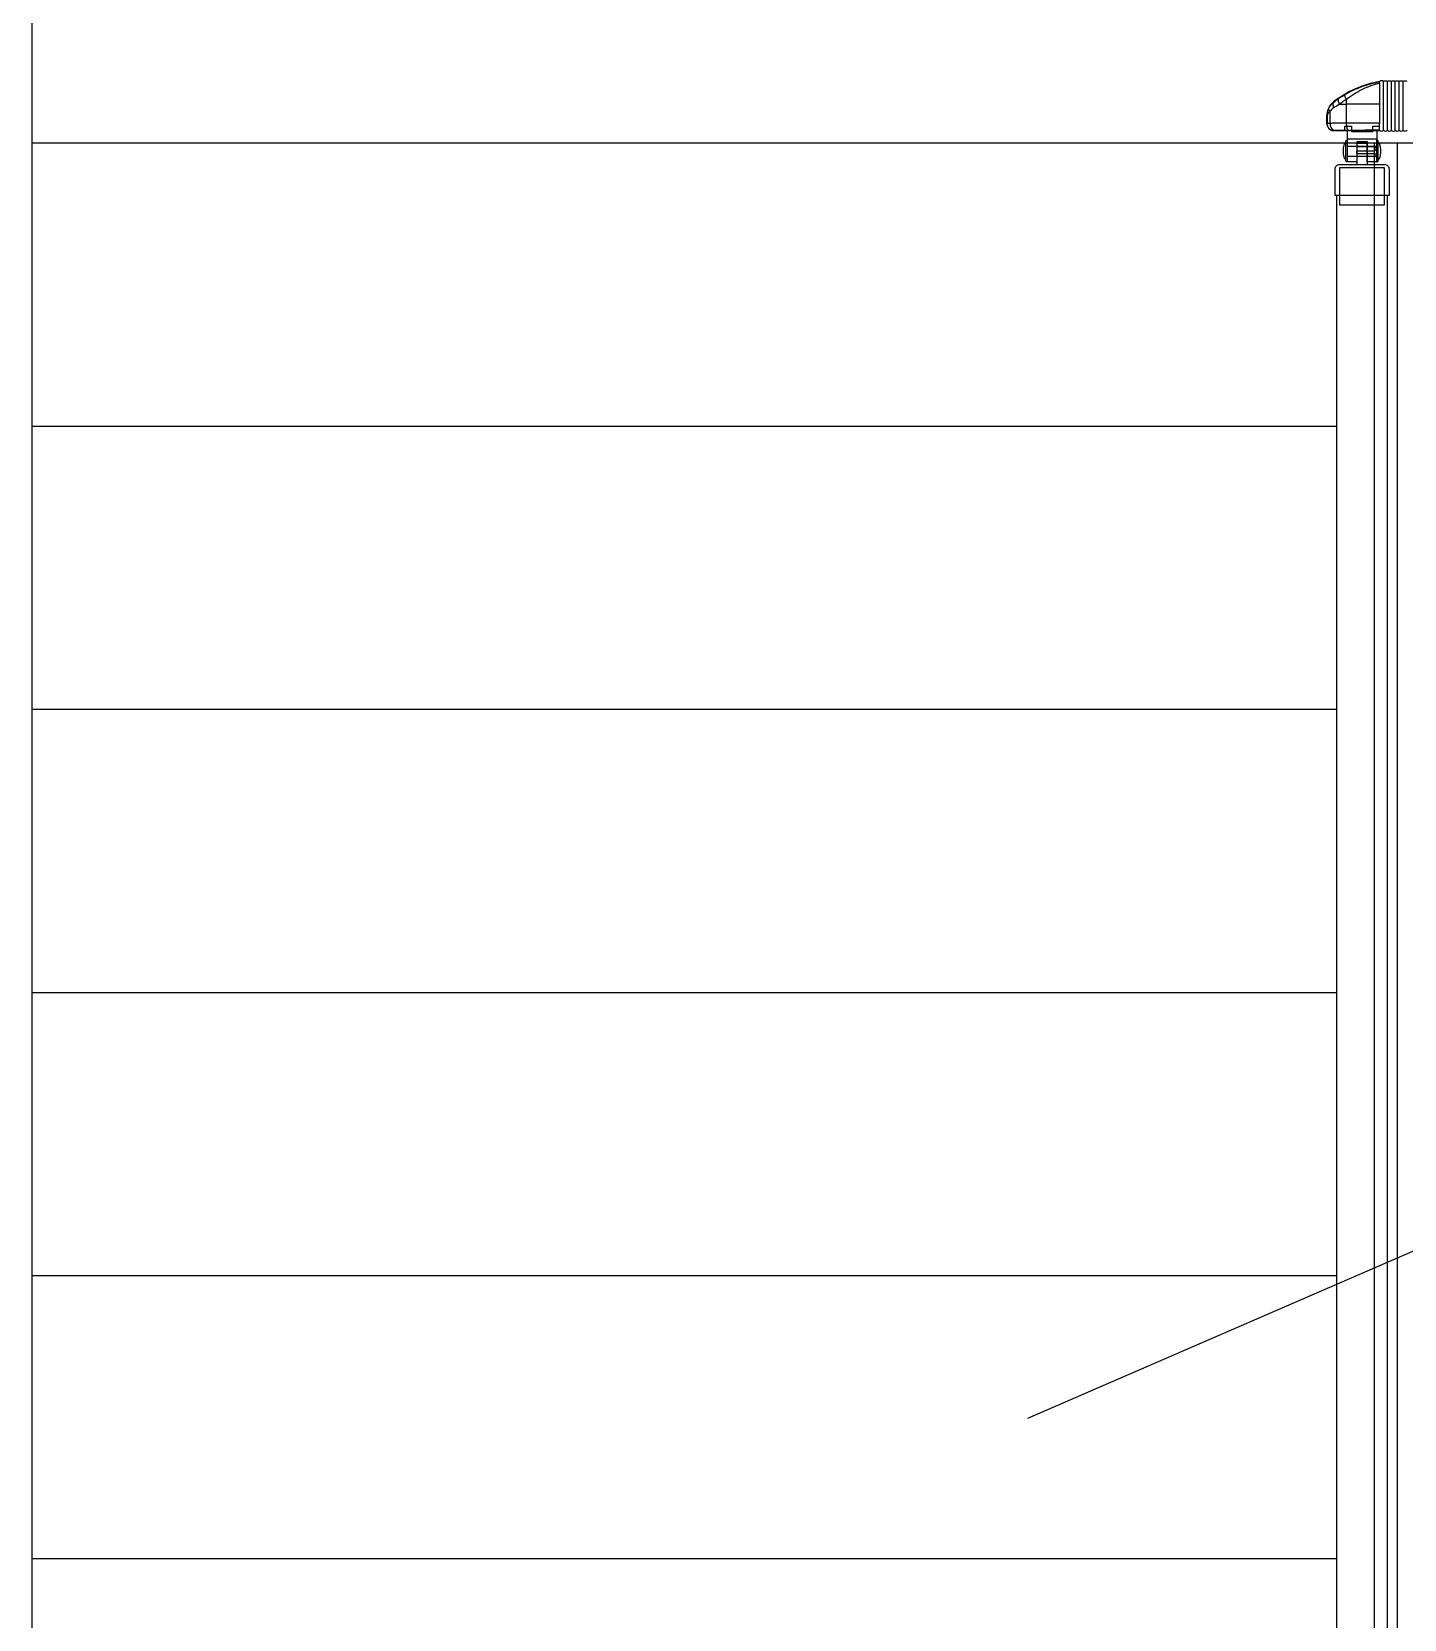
# Model space of a CAD drawing. Header units: millimetres. Extents: x -38475 to 94728, y -31127 to 90245.
# Drawn here: x -725 to 632, y -4645 to -3075 of the extents above; entities that cross this region are included whole.
import ezdxf

# ---------------------------------------------------------------- set-up
doc = ezdxf.new("R2010")
doc.units = ezdxf.units.MM
doc.layers.add('e-plan', color=9, linetype='Continuous')

# ---------------------------------------------------------------- blocks, each defined once
blk = doc.blocks.new('Xref-지하2층')
at = {"layer": 'e-plan'}
blk.add_line((2800, 10400), (2800, 4200), dxfattribs=at)
at = {"layer": 'e-plan', "linetype": 'Continuous'}
for p, q in [((4080.4, 8739.2), (4080.4, 8747.2)), ((4080.6, 8747.2), (4080.6, 8739.4)), ((4083.4, 8751), (4083.4, 8739.4)), ((4099.5, 8758.3), (4099.5, 8739.5)), ((4080.4, 8739.2), (4080.6, 8739.4)), ((4087.6, 8732.4), (4087.4, 8732.2)), ((4087.4, 8732.2), (4132.5, 8732.2)), ((2800, 8720), (5500, 8720)), ((4098.8, 8720), (4127.5, 8720)), ((4127.5, 5920), (4127.5, 8720)), ((4127.5, 5920), (4127.5, 8720)), ((4150, 5920), (4150, 8720)), ((4150, 5920), (4150, 8720)), ((2800, 8440), (4090.1, 8440)), ((2800, 8160), (4090.1, 8160)), ((2800, 7880), (4090.1, 7880)), ((2800, 7600), (4090.1, 7600)), ((2800, 7320), (4090.1, 7320))]:
    blk.add_line(p, q, dxfattribs=at)
for points in [[(4129.6, 8732.5), (4129.6, 8701.5), (4120.3, 8701.5), (4120.3, 8719.5), (4109.8, 8719.5), (4109.8, 8701.5), (4100.6, 8701.5), (4100.6, 8732.5), (4098.1, 8732.5), (4098.1, 8736.5), (4104.6, 8736.5), (4104.6, 8731.5), (4115.1, 8731.5), (4125.6, 8731.5), (4125.6, 8736.5), (4132.1, 8736.5), (4132.1, 8732.5), (4129.6, 8732.5), (4132.1, 8732.5)], [(4100.6, 8724), (4129.6, 8724)], [(4100.6, 8701.2), (4100.6, 8722.8)], [(4100.6, 8717), (4109.8, 8717)], [(4110.1, 8719.5), (4110.1, 8721.3), (4120.1, 8721.3), (4120.1, 8719.5)], [(4110.1, 8698.5), (4110.1, 8719.5)], [(4110.1, 8717), (4120.1, 8717)], [(4120.1, 8719.5), (4120.1, 8698.5)], [(4120.3, 8717), (4129.6, 8717)], [(4129.6, 8701.2), (4129.6, 8722.8)], [(4100.6, 8707), (4109.8, 8707)], [(4110.1, 8707), (4120.1, 8707)], [(4120.3, 8707), (4129.6, 8707)], [(4093.1, 8668.5), (4093.1, 8695.9), (4137.1, 8695.9), (4137.1, 8668.5)], [(4088.1, 8668.5), (4142.1, 8668.5)], [(4090.1, 7548), (4090.1, 8668.5)], [(4137.1, 8668.5), (4137.1, 8658.4), (4093.1, 8658.4), (4093.1, 8668.5)], [(4140.1, 7569.7), (4140.1, 8668.5)]]:
    blk.add_lwpolyline(points, dxfattribs=at)
for points in [[(4099.1, 8703.8, -0.306902), (4097.9, 8704.6, -0.108318), (4096.6, 8712, -0.10812), (4097.9, 8719.4, -0.306686), (4099.1, 8720.2)], [(4100.6, 8701.2), (4100.4, 8701.2, -0.414214), (4099.1, 8702.5), (4099.1, 8721.5, -0.414214), (4100.4, 8722.8), (4100.6, 8722.8)], [(4109.6, 8717), (4109.6, 8716.4), (4127.3, 8716.4, -0.414214), (4128.6, 8715.1), (4128.6, 8713.3, -0.414214), (4127.3, 8712), (4109.6, 8712), (4109.6, 8709.7), (4127.3, 8709.7, -0.414214), (4128.6, 8708.4), (4128.6, 8707)], [(4129.6, 8701.2), (4129.8, 8701.2, 0.414214), (4131.1, 8702.5), (4131.1, 8721.5, 0.414214), (4129.8, 8722.8), (4129.6, 8722.8)], [(4131.1, 8703.8, 0.306902), (4132.3, 8704.6, 0.108318), (4133.6, 8712, 0.10812), (4132.3, 8719.4, 0.306686), (4131.1, 8720.2)], [(4142.1, 8668.5), (4142.1, 8694, 0.414214), (4137.6, 8698.5), (4092.6, 8698.5, 0.414214), (4088.1, 8694), (4088.1, 8668.5)]]:
    blk.add_lwpolyline(points, format="xyb", dxfattribs=at)
at = {"layer": 'e-plan'}
for points in [[(3784.6, 7458.8), (4694.8, 7853.9), (4642.5, 7974.3), (4867.4, 7785.7), (4815.1, 7906.1), (5700, 8290.2)], [(4140.1, 5971.5), (4140.1, 7569.7)], [(4090.1, 5971.5), (4090.1, 7548)]]:
    blk.add_lwpolyline(points, dxfattribs=at)
at = {"layer": 'e-plan', "linetype": 'Continuous'}
for points in [[(4082, 8753.8, 0), (4082, 8753.8, 0), (4081.9, 8753.8, 0), (4081.9, 8753.7, 0), (4081.9, 8753.7, 0), (4081.9, 8753.6, 0), (4081.9, 8753.6, 0), (4081.9, 8753.5, 0), (4081.9, 8753.5, 0), (4081.9, 8753.4, 0), (4081.9, 8753.4, 0), (4081.9, 8753.3, 0), (4081.9, 8753.3, 0), (4081.9, 8753.2, 0), (4081.9, 8753.2, 0), (4081.9, 8753.1, 0), (4081.9, 8753.1, 0), (4081.9, 8753, 0), (4082, 8753, 0), (4082, 8752.9, 0), (4082, 8752.8, 0), (4082, 8752.8, 0), (4082, 8752.7, 0), (4082.1, 8752.7, 0), (4082.1, 8752.6, 0), (4082.1, 8752.6, 0), (4082.2, 8752.5, 0), (4082.2, 8752.4, 0), (4082.2, 8752.4, 0), (4082.3, 8752.3, 0), (4082.3, 8752.3, 0), (4082.3, 8752.2, 0), (4082.4, 8752.1, 0), (4082.4, 8752.1, 0), (4082.5, 8752, 0), (4082.5, 8751.9, 0), (4082.6, 8751.9, 0), (4082.6, 8751.8, 0), (4082.7, 8751.8, 0), (4082.7, 8751.7, 0), (4082.8, 8751.6, 0), (4082.8, 8751.6, 0), (4082.9, 8751.5, 0), (4083, 8751.4, 0), (4083, 8751.4, 0), (4083.1, 8751.3, 0), (4083.1, 8751.3, 0), (4083.2, 8751.2, 0), (4083.3, 8751.1, 0), (4083.4, 8751.1, 0)], [(4087.1, 8760.4, 0), (4087, 8760.4, 0), (4087, 8760.3, 0), (4086.9, 8760.3, 0), (4086.8, 8760.2, 0), (4086.8, 8760.1, 0), (4086.7, 8760.1, 0), (4086.7, 8760, 0), (4086.6, 8759.9, 0), (4086.6, 8759.8, 0), (4086.5, 8759.7, 0), (4086.5, 8759.6, 0), (4086.4, 8759.6, 0), (4086.4, 8759.5, 0), (4086.4, 8759.4, 0), (4086.3, 8759.3, 0), (4086.3, 8759.2, 0), (4086.3, 8759.1, 0), (4086.3, 8759, 0), (4086.2, 8758.9, 0), (4086.2, 8758.7, 0), (4086.2, 8758.6, 0), (4086.2, 8758.5, 0), (4086.2, 8758.4, 0), (4086.2, 8758.3, 0), (4086.2, 8758.2, 0), (4086.2, 8758, 0), (4086.2, 8757.9, 0), (4086.2, 8757.8, 0), (4086.2, 8757.7, 0), (4086.2, 8757.5, 0), (4086.2, 8757.4, 0), (4086.2, 8757.3, 0), (4086.2, 8757.1, 0), (4086.3, 8757, 0), (4086.3, 8756.9, 0), (4086.3, 8756.7, 0), (4086.4, 8756.6, 0), (4086.4, 8756.5, 0), (4086.4, 8756.3, 0), (4086.5, 8756.2, 0), (4086.5, 8756, 0), (4086.5, 8755.9, 0), (4086.6, 8755.8, 0), (4086.6, 8755.6, 0), (4086.7, 8755.5, 0), (4086.8, 8755.3, 0), (4086.8, 8755.2, 0), (4086.9, 8755, 0), (4086.9, 8754.9, 0)], [(4080.4, 8739.2, 0), (4080.4, 8739, 0), (4080.4, 8738.8, 0), (4080.4, 8738.5, 0), (4080.4, 8738.3, 0), (4080.5, 8738.1, 0), (4080.5, 8737.9, 0), (4080.5, 8737.7, 0), (4080.6, 8737.5, 0), (4080.6, 8737.3, 0), (4080.7, 8737, 0), (4080.8, 8736.8, 0), (4080.9, 8736.6, 0), (4080.9, 8736.4, 0), (4081, 8736.2, 0), (4081.1, 8736, 0), (4081.2, 8735.8, 0), (4081.3, 8735.6, 0), (4081.5, 8735.5, 0), (4081.6, 8735.3, 0), (4081.7, 8735.1, 0), (4081.8, 8734.9, 0), (4082, 8734.7, 0), (4082.1, 8734.6, 0), (4082.3, 8734.4, 0), (4082.4, 8734.3, 0), (4082.6, 8734.1, 0), (4082.7, 8734, 0), (4082.9, 8733.8, 0), (4083.1, 8733.7, 0), (4083.3, 8733.5, 0), (4083.4, 8733.4, 0), (4083.6, 8733.3, 0), (4083.8, 8733.2, 0), (4084, 8733.1, 0), (4084.2, 8733, 0), (4084.4, 8732.9, 0), (4084.6, 8732.8, 0), (4084.8, 8732.7, 0), (4085, 8732.6, 0), (4085.2, 8732.5, 0), (4085.4, 8732.5, 0), (4085.6, 8732.4, 0), (4085.8, 8732.4, 0), (4086.1, 8732.3, 0), (4086.3, 8732.3, 0), (4086.5, 8732.3, 0), (4086.7, 8732.2, 0), (4086.9, 8732.2, 0), (4087.2, 8732.2, 0)], [(4083.4, 8739.4, 0), (4083.3, 8739.4, 0), (4083.2, 8739.4, 0), (4083.1, 8739.4, 0), (4083, 8739.4, 0), (4082.9, 8739.4, 0), (4082.8, 8739.4, 0), (4082.7, 8739.4, 0), (4082.6, 8739.4, 0), (4082.5, 8739.4, 0), (4082.4, 8739.4, 0), (4082.4, 8739.4, 0), (4082.3, 8739.4, 0), (4082.2, 8739.4, 0), (4082.1, 8739.4, 0), (4082, 8739.4, 0), (4081.9, 8739.4, 0), (4081.9, 8739.4, 0), (4081.8, 8739.4, 0), (4081.7, 8739.4, 0), (4081.7, 8739.4, 0), (4081.6, 8739.4, 0), (4081.5, 8739.4, 0), (4081.5, 8739.4, 0), (4081.4, 8739.4, 0), (4081.3, 8739.4, 0), (4081.3, 8739.4, 0), (4081.2, 8739.4, 0), (4081.2, 8739.4, 0), (4081.1, 8739.4, 0), (4081.1, 8739.4, 0), (4081, 8739.4, 0), (4081, 8739.4, 0), (4080.9, 8739.4, 0), (4080.9, 8739.4, 0), (4080.9, 8739.4, 0), (4080.8, 8739.4, 0), (4080.8, 8739.4, 0), (4080.8, 8739.4, 0), (4080.7, 8739.4, 0), (4080.7, 8739.4, 0), (4080.7, 8739.4, 0), (4080.7, 8739.4, 0), (4080.7, 8739.4, 0), (4080.6, 8739.4, 0), (4080.6, 8739.4, 0), (4080.6, 8739.4, 0), (4080.6, 8739.4, 0), (4080.6, 8739.4, 0), (4080.6, 8739.4, 0)], [(4083.4, 8739.4, 0), (4083.4, 8739.2, 0), (4083.4, 8739, 0), (4083.4, 8738.8, 0), (4083.5, 8738.6, 0), (4083.5, 8738.3, 0), (4083.5, 8738.1, 0), (4083.5, 8737.9, 0), (4083.6, 8737.7, 0), (4083.6, 8737.5, 0), (4083.7, 8737.3, 0), (4083.7, 8737.1, 0), (4083.8, 8736.9, 0), (4083.8, 8736.7, 0), (4083.9, 8736.5, 0), (4084, 8736.3, 0), (4084.1, 8736.1, 0), (4084.1, 8735.9, 0), (4084.2, 8735.7, 0), (4084.3, 8735.5, 0), (4084.4, 8735.3, 0), (4084.5, 8735.2, 0), (4084.6, 8735, 0), (4084.7, 8734.8, 0), (4084.8, 8734.7, 0), (4084.9, 8734.5, 0), (4085, 8734.4, 0), (4085.1, 8734.2, 0), (4085.3, 8734.1, 0), (4085.4, 8733.9, 0), (4085.5, 8733.8, 0), (4085.6, 8733.7, 0), (4085.8, 8733.5, 0), (4085.9, 8733.4, 0), (4086, 8733.3, 0), (4086.2, 8733.2, 0), (4086.3, 8733.1, 0), (4086.5, 8733, 0), (4086.6, 8732.9, 0), (4086.7, 8732.9, 0), (4086.9, 8732.8, 0), (4087, 8732.7, 0), (4087.2, 8732.7, 0), (4087.3, 8732.6, 0), (4087.5, 8732.6, 0), (4087.7, 8732.5, 0), (4087.8, 8732.5, 0), (4088, 8732.5, 0), (4088.1, 8732.5, 0), (4088.3, 8732.4, 0)], [(4099.5, 8739.5, 0), (4099.1, 8739.5, 0), (4098.8, 8739.5, 0), (4098.4, 8739.5, 0), (4098, 8739.5, 0), (4097.7, 8739.5, 0), (4097.3, 8739.5, 0), (4097, 8739.5, 0), (4096.6, 8739.5, 0), (4096.3, 8739.5, 0), (4095.9, 8739.5, 0), (4095.6, 8739.5, 0), (4095.2, 8739.5, 0), (4094.9, 8739.5, 0), (4094.5, 8739.5, 0), (4094.2, 8739.5, 0), (4093.8, 8739.5, 0), (4093.5, 8739.5, 0), (4093.2, 8739.5, 0), (4092.8, 8739.5, 0), (4092.5, 8739.5, 0), (4092.2, 8739.5, 0), (4091.8, 8739.5, 0), (4091.5, 8739.5, 0), (4091.2, 8739.5, 0), (4090.8, 8739.5, 0), (4090.5, 8739.5, 0), (4090.2, 8739.5, 0), (4089.9, 8739.5, 0), (4089.6, 8739.5, 0), (4089.3, 8739.5, 0), (4088.9, 8739.5, 0), (4088.6, 8739.5, 0), (4088.3, 8739.5, 0), (4088, 8739.5, 0), (4087.7, 8739.5, 0), (4087.4, 8739.5, 0), (4087.1, 8739.5, 0), (4086.8, 8739.5, 0), (4086.5, 8739.5, 0), (4086.2, 8739.5, 0), (4085.9, 8739.5, 0), (4085.6, 8739.5, 0), (4085.4, 8739.5, 0), (4085.1, 8739.5, 0), (4084.8, 8739.4, 0), (4084.5, 8739.4, 0), (4084.2, 8739.4, 0), (4084, 8739.4, 0), (4083.7, 8739.4, 0)], [(4088.4, 8732.4, 0), (4088.4, 8732.4, 0), (4088.4, 8732.4, 0), (4088.3, 8732.4, 0), (4088.3, 8732.4, 0), (4088.3, 8732.4, 0), (4088.3, 8732.4, 0), (4088.2, 8732.4, 0), (4088.2, 8732.4, 0), (4088.2, 8732.4, 0), (4088.1, 8732.4, 0), (4088.1, 8732.4, 0), (4088.1, 8732.4, 0), (4088.1, 8732.4, 0), (4088, 8732.4, 0), (4088, 8732.4, 0), (4088, 8732.4, 0), (4088, 8732.4, 0), (4088, 8732.4, 0), (4087.9, 8732.4, 0), (4087.9, 8732.4, 0), (4087.9, 8732.4, 0), (4087.9, 8732.4, 0), (4087.8, 8732.4, 0), (4087.8, 8732.4, 0), (4087.8, 8732.4, 0), (4087.8, 8732.4, 0), (4087.8, 8732.4, 0), (4087.8, 8732.4, 0), (4087.7, 8732.4, 0), (4087.7, 8732.4, 0), (4087.7, 8732.4, 0), (4087.7, 8732.4, 0), (4087.7, 8732.4, 0), (4087.7, 8732.4, 0), (4087.7, 8732.4, 0), (4087.7, 8732.4, 0), (4087.7, 8732.4, 0), (4087.6, 8732.4, 0), (4087.6, 8732.4, 0), (4087.6, 8732.4, 0), (4087.6, 8732.4, 0), (4087.6, 8732.4, 0), (4087.6, 8732.4, 0), (4087.6, 8732.4, 0), (4087.6, 8732.4, 0), (4087.6, 8732.4, 0), (4087.6, 8732.4, 0), (4087.6, 8732.4, 0), (4087.6, 8732.4, 0)], [(4101.7, 8732.5, 0), (4101.4, 8732.5, 0), (4101.1, 8732.5, 0), (4100.8, 8732.5, 0), (4100.5, 8732.5, 0), (4100.2, 8732.5, 0), (4099.9, 8732.5, 0), (4099.6, 8732.5, 0), (4099.3, 8732.5, 0), (4099, 8732.5, 0), (4098.7, 8732.5, 0), (4098.5, 8732.5, 0), (4098.2, 8732.5, 0), (4097.9, 8732.5, 0), (4097.6, 8732.5, 0), (4097.3, 8732.5, 0), (4097, 8732.5, 0), (4096.8, 8732.5, 0), (4096.5, 8732.5, 0), (4096.2, 8732.5, 0), (4095.9, 8732.5, 0), (4095.6, 8732.5, 0), (4095.4, 8732.5, 0), (4095.1, 8732.5, 0), (4094.8, 8732.5, 0), (4094.6, 8732.5, 0), (4094.3, 8732.5, 0), (4094, 8732.5, 0), (4093.8, 8732.5, 0), (4093.5, 8732.5, 0), (4093.2, 8732.5, 0), (4093, 8732.5, 0), (4092.7, 8732.5, 0), (4092.5, 8732.5, 0), (4092.2, 8732.5, 0), (4092, 8732.5, 0), (4091.7, 8732.5, 0), (4091.5, 8732.5, 0), (4091.2, 8732.5, 0), (4091, 8732.5, 0), (4090.7, 8732.5, 0), (4090.5, 8732.5, 0), (4090.3, 8732.5, 0), (4090, 8732.5, 0), (4089.8, 8732.5, 0), (4089.6, 8732.4, 0), (4089.3, 8732.4, 0), (4089.1, 8732.4, 0), (4088.9, 8732.4, 0), (4088.7, 8732.4, 0)], [(4099.5, 8739.5, 0), (4099.5, 8739.3, 0), (4099.5, 8739.1, 0), (4099.5, 8738.9, 0), (4099.5, 8738.6, 0), (4099.5, 8738.4, 0), (4099.5, 8738.2, 0), (4099.5, 8738, 0), (4099.6, 8737.8, 0), (4099.6, 8737.6, 0), (4099.6, 8737.4, 0), (4099.6, 8737.2, 0), (4099.6, 8736.9, 0), (4099.7, 8736.7, 0), (4099.7, 8736.5, 0), (4099.7, 8736.3, 0), (4099.8, 8736.2, 0), (4099.8, 8736, 0), (4099.8, 8735.8, 0), (4099.9, 8735.6, 0), (4099.9, 8735.4, 0), (4100, 8735.2, 0), (4100, 8735.1, 0), (4100, 8734.9, 0), (4100.1, 8734.7, 0), (4100.1, 8734.6, 0), (4100.2, 8734.4, 0), (4100.2, 8734.3, 0), (4100.3, 8734.1, 0), (4100.3, 8734, 0), (4100.4, 8733.9, 0), (4100.5, 8733.7, 0), (4100.5, 8733.6, 0), (4100.6, 8733.5, 0), (4100.6, 8733.4, 0), (4100.7, 8733.3, 0), (4100.8, 8733.2, 0), (4100.8, 8733.1, 0), (4100.9, 8733, 0), (4100.9, 8732.9, 0), (4101, 8732.9, 0), (4101.1, 8732.8, 0), (4101.1, 8732.7, 0), (4101.2, 8732.7, 0), (4101.3, 8732.6, 0), (4101.3, 8732.6, 0), (4101.4, 8732.6, 0), (4101.5, 8732.5, 0), (4101.6, 8732.5, 0), (4101.6, 8732.5, 0)], [(4132.3, 8739.6, 0), (4131.6, 8739.6, 0), (4130.9, 8739.6, 0), (4130.2, 8739.6, 0), (4129.6, 8739.6, 0), (4128.9, 8739.6, 0), (4128.2, 8739.6, 0), (4127.6, 8739.6, 0), (4126.9, 8739.6, 0), (4126.3, 8739.6, 0), (4125.6, 8739.6, 0), (4124.9, 8739.6, 0), (4124.3, 8739.6, 0), (4123.6, 8739.6, 0), (4122.9, 8739.6, 0), (4122.3, 8739.6, 0), (4121.6, 8739.6, 0), (4121, 8739.6, 0), (4120.3, 8739.6, 0), (4119.6, 8739.6, 0), (4119, 8739.6, 0), (4118.3, 8739.6, 0), (4117.7, 8739.6, 0), (4117, 8739.6, 0), (4116.3, 8739.6, 0), (4115.7, 8739.5, 0), (4115, 8739.5, 0), (4114.4, 8739.5, 0), (4113.7, 8739.5, 0), (4113.1, 8739.5, 0), (4112.4, 8739.5, 0), (4111.8, 8739.5, 0), (4111.1, 8739.5, 0), (4110.4, 8739.5, 0), (4109.8, 8739.5, 0), (4109.1, 8739.5, 0), (4108.5, 8739.5, 0), (4107.8, 8739.5, 0), (4107.2, 8739.5, 0), (4106.6, 8739.5, 0), (4105.9, 8739.5, 0), (4105.3, 8739.5, 0), (4104.6, 8739.5, 0), (4104, 8739.5, 0), (4103.3, 8739.5, 0), (4102.7, 8739.5, 0), (4102, 8739.5, 0), (4101.4, 8739.5, 0), (4100.8, 8739.5, 0), (4100.1, 8739.5, 0)], [(4132.4, 8732.6, 0), (4131.8, 8732.6, 0), (4131.2, 8732.6, 0), (4130.5, 8732.6, 0), (4129.9, 8732.6, 0), (4129.3, 8732.6, 0), (4128.7, 8732.6, 0), (4128, 8732.6, 0), (4127.4, 8732.6, 0), (4126.8, 8732.6, 0), (4126.2, 8732.6, 0), (4125.6, 8732.6, 0), (4124.9, 8732.6, 0), (4124.3, 8732.6, 0), (4123.7, 8732.6, 0), (4123.1, 8732.6, 0), (4122.4, 8732.6, 0), (4121.8, 8732.6, 0), (4121.2, 8732.6, 0), (4120.6, 8732.6, 0), (4120, 8732.6, 0), (4119.4, 8732.6, 0), (4118.7, 8732.6, 0), (4118.1, 8732.6, 0), (4117.5, 8732.5, 0), (4116.9, 8732.5, 0), (4116.3, 8732.5, 0), (4115.7, 8732.5, 0), (4115, 8732.5, 0), (4114.4, 8732.5, 0), (4113.8, 8732.5, 0), (4113.2, 8732.5, 0), (4112.6, 8732.5, 0), (4112, 8732.5, 0), (4111.4, 8732.5, 0), (4110.8, 8732.5, 0), (4110.1, 8732.5, 0), (4109.5, 8732.5, 0), (4108.9, 8732.5, 0), (4108.3, 8732.5, 0), (4107.7, 8732.5, 0), (4107.1, 8732.5, 0), (4106.5, 8732.5, 0), (4105.9, 8732.5, 0), (4105.3, 8732.5, 0), (4104.7, 8732.5, 0), (4104.1, 8732.5, 0), (4103.5, 8732.5, 0), (4102.9, 8732.5, 0), (4102.3, 8732.5, 0)]]:
    blk.add_polyline3d(points, dxfattribs=at)
for centre, radius, start, end in [((4149.9, 8679.6), 102.6, 99.7897, 127.8193), ((4097.4, 8747.2), 17, 127.8193, 180)]:
    blk.add_arc(centre, radius, start, end, dxfattribs=at)
at = {"layer": 'e-plan', "linetype": 'Continuous', "extrusion": (0.008726, 0.008726, 0.999924)}
blk.add_arc((4087.2, 8738.6, 112.6), 7, 180, 269.9956, dxfattribs=at)
at = {"layer": 'e-plan', "linetype": 'Continuous', "extrusion": (-1e-16, 2.22045e-32, -1)}
for centre in [(-4134.4, 8734.2), (-4138.3, 8734.2), (-4142.1, 8734.2), (-4146, 8734.2), (-4149.9, 8734.2), (-4153.7, 8734.2), (-4157.6, 8734.2)]:
    blk.add_arc(centre, 2.75, 225.2805, 314.7195, dxfattribs=at)
at = {"layer": 'e-plan', "linetype": 'Continuous'}
for points, knots in [([(4098.2, 8767.9), (4103.5, 8771), (4109, 8773.6), (4120.5, 8777.8), (4126.4, 8779.4), (4132.4, 8780.4)], [0, 0, 0, 0, 0.5, 0.5, 1, 1, 1, 1]), ([(4132.3, 8779.2), (4126.5, 8777.7), (4120.8, 8775.6), (4109.7, 8770.1), (4104.5, 8766.8), (4099.6, 8763.1)], [0, 0, 0, 0, 0.5, 0.5, 1, 1, 1, 1]), ([(4132.3, 8779.2), (4132.3, 8778.1), (4132.3, 8776.7), (4132.3, 8773.7), (4132.3, 8772), (4132.3, 8766.5), (4132.4, 8762.4), (4132.2, 8758.3)], [0, 0, 0, 0, 0.25, 0.25, 0.5, 0.5, 1, 1, 1, 1]), ([(4132.3, 8779.2), (4132.4, 8779.6), (4132.4, 8779.9), (4132.4, 8780.3), (4132.4, 8780.4), (4132.4, 8780.4)], [0, 0, 0, 0, 0.5, 0.5, 1, 1, 1, 1]), ([(4136.3, 8780.7), (4136.1, 8781), (4135.8, 8781.1), (4135.6, 8781.3), (4135.3, 8781.4), (4135, 8781.5), (4134.7, 8781.5), (4134.4, 8781.6), (4134.1, 8781.5), (4133.8, 8781.5), (4133.5, 8781.4), (4133.2, 8781.3), (4132.9, 8781.1), (4132.7, 8781), (4132.6, 8780.9), (4132.4, 8780.7)], [0, 0, 0, 0, 0.213706, 0.213706, 0.213706, 0.427411, 0.427411, 0.427411, 0.641117, 0.641117, 0.641117, 0.854822, 0.854822, 0.854822, 1, 1, 1, 1]), ([(4132.4, 8780.7), (4132.4, 8780.7), (4132.4, 8780.7), (4132.4, 8780.7), (4132.4, 8780.6), (4132.4, 8780.5), (4132.4, 8780.5), (4132.4, 8780.4), (4132.4, 8780.4), (4132.4, 8780.4), (4132.4, 8780.4), (4132.4, 8780.4), (4132.4, 8780.4)], [0, 0, 0, 0, 0.162261, 0.162261, 0.162261, 0.811304, 0.811304, 0.811304, 0.966807, 0.966807, 0.966807, 1, 1, 1, 1]), ([(4136.3, 8780.7), (4136.5, 8781), (4136.8, 8781.1), (4137.1, 8781.3), (4137.4, 8781.4), (4137.7, 8781.5), (4138, 8781.5), (4138.3, 8781.6), (4138.6, 8781.5), (4138.9, 8781.5), (4139.2, 8781.4), (4139.5, 8781.3), (4139.7, 8781.1), (4139.9, 8781), (4140.1, 8780.9), (4140.2, 8780.7)], [0, 0, 0, 0, 0.216293, 0.216293, 0.216293, 0.432586, 0.432586, 0.432586, 0.648879, 0.648879, 0.648879, 0.865171, 0.865171, 0.865171, 1, 1, 1, 1]), ([(4136.3, 8732.2), (4136.3, 8732.3), (4136.3, 8732.4), (4136.3, 8732.5), (4136.3, 8732.5), (4136.3, 8732.5), (4136.3, 8733.4), (4136.3, 8736.3), (4136.3, 8739), (4136.3, 8741.8), (4136.3, 8746.8), (4136.3, 8752.4), (4136.3, 8758), (4136.3, 8763.6), (4136.3, 8770.4), (4136.3, 8775.4), (4136.3, 8778.1), (4136.3, 8779.1), (4136.3, 8779.8), (4136.3, 8780.3), (4136.3, 8780.5), (4136.3, 8780.5), (4136.3, 8780.5), (4136.3, 8780.5), (4136.3, 8780.6), (4136.3, 8780.7), (4136.3, 8780.7)], [0, 0, 0, 0, 0.25, 0.28125, 0.296875, 0.3125, 0.34375, 0.375, 0.390625, 0.40625, 0.4375, 0.5, 0.53125, 0.5625, 0.625, 0.6875, 0.703125, 0.71875, 0.726563, 0.734375, 0.75, 0.765625, 0.78125, 0.8125, 0.875, 1, 1, 1, 1]), ([(4140.2, 8780.7), (4140.4, 8781), (4140.7, 8781.1), (4141, 8781.3), (4141.2, 8781.4), (4141.5, 8781.5), (4141.8, 8781.5), (4142.1, 8781.6), (4142.5, 8781.5), (4142.8, 8781.5), (4143.1, 8781.4), (4143.4, 8781.3), (4143.6, 8781.1), (4143.8, 8781), (4143.9, 8780.9), (4144.1, 8780.7)], [0, 0, 0, 0, 0.216293, 0.216293, 0.216293, 0.432586, 0.432586, 0.432586, 0.648879, 0.648879, 0.648879, 0.865171, 0.865171, 0.865171, 1, 1, 1, 1]), ([(4140.2, 8732.2), (4140.2, 8732.3), (4140.2, 8732.4), (4140.2, 8732.5), (4140.2, 8732.5), (4140.2, 8732.5), (4140.2, 8733.4), (4140.2, 8736.3), (4140.2, 8739), (4140.2, 8741.8), (4140.2, 8746.8), (4140.2, 8752.4), (4140.2, 8758), (4140.2, 8763.6), (4140.2, 8770.4), (4140.2, 8775.4), (4140.2, 8778.1), (4140.2, 8779.1), (4140.2, 8779.8), (4140.2, 8780.3), (4140.2, 8780.5), (4140.2, 8780.5), (4140.2, 8780.5), (4140.2, 8780.5), (4140.2, 8780.6), (4140.2, 8780.7), (4140.2, 8780.7)], [0, 0, 0, 0, 0.25, 0.28125, 0.296875, 0.3125, 0.34375, 0.375, 0.390625, 0.40625, 0.4375, 0.5, 0.53125, 0.5625, 0.625, 0.6875, 0.703125, 0.71875, 0.726563, 0.734375, 0.75, 0.765625, 0.78125, 0.8125, 0.875, 1, 1, 1, 1]), ([(4144.1, 8780.7), (4144.3, 8781), (4144.5, 8781.1), (4144.8, 8781.3), (4145.1, 8781.4), (4145.4, 8781.5), (4145.7, 8781.5), (4146, 8781.6), (4146.3, 8781.5), (4146.6, 8781.5), (4146.9, 8781.4), (4147.2, 8781.3), (4147.5, 8781.1), (4147.6, 8781), (4147.8, 8780.9), (4147.9, 8780.7)], [0, 0, 0, 0, 0.216293, 0.216293, 0.216293, 0.432586, 0.432586, 0.432586, 0.648879, 0.648879, 0.648879, 0.865171, 0.865171, 0.865171, 1, 1, 1, 1]), ([(4144.1, 8732.2), (4144.1, 8732.3), (4144.1, 8732.4), (4144.1, 8732.5), (4144.1, 8732.5), (4144.1, 8732.5), (4144.1, 8733.4), (4144.1, 8736.3), (4144.1, 8739), (4144.1, 8741.8), (4144.1, 8746.8), (4144.1, 8752.4), (4144.1, 8758), (4144.1, 8763.6), (4144.1, 8770.4), (4144.1, 8775.4), (4144.1, 8778.1), (4144.1, 8779.1), (4144.1, 8779.8), (4144.1, 8780.3), (4144.1, 8780.5), (4144.1, 8780.5), (4144.1, 8780.5), (4144.1, 8780.5), (4144.1, 8780.6), (4144.1, 8780.7), (4144.1, 8780.7)], [0, 0, 0, 0, 0.25, 0.28125, 0.296875, 0.3125, 0.34375, 0.375, 0.390625, 0.40625, 0.4375, 0.5, 0.53125, 0.5625, 0.625, 0.6875, 0.703125, 0.71875, 0.726563, 0.734375, 0.75, 0.765625, 0.78125, 0.8125, 0.875, 1, 1, 1, 1]), ([(4147.9, 8780.7), (4148.2, 8781), (4148.4, 8781.1), (4148.7, 8781.3), (4149, 8781.4), (4149.3, 8781.5), (4149.6, 8781.5), (4149.9, 8781.6), (4150.2, 8781.5), (4150.5, 8781.5), (4150.8, 8781.4), (4151.1, 8781.3), (4151.4, 8781.1), (4151.5, 8781), (4151.7, 8780.9), (4151.8, 8780.7)], [0, 0, 0, 0, 0.216293, 0.216293, 0.216293, 0.432586, 0.432586, 0.432586, 0.648879, 0.648879, 0.648879, 0.865171, 0.865171, 0.865171, 1, 1, 1, 1]), ([(4147.9, 8732.2), (4147.9, 8732.3), (4147.9, 8732.4), (4147.9, 8732.5), (4147.9, 8732.5), (4147.9, 8732.5), (4147.9, 8733.4), (4147.9, 8736.3), (4147.9, 8739), (4147.9, 8741.8), (4147.9, 8746.8), (4147.9, 8752.4), (4147.9, 8758), (4147.9, 8763.6), (4147.9, 8770.4), (4147.9, 8775.4), (4147.9, 8778.1), (4147.9, 8779.1), (4147.9, 8779.8), (4147.9, 8780.3), (4147.9, 8780.5), (4147.9, 8780.5), (4147.9, 8780.5), (4147.9, 8780.5), (4147.9, 8780.6), (4147.9, 8780.7), (4147.9, 8780.7)], [0, 0, 0, 0, 0.25, 0.28125, 0.296875, 0.3125, 0.34375, 0.375, 0.390625, 0.40625, 0.4375, 0.5, 0.53125, 0.5625, 0.625, 0.6875, 0.703125, 0.71875, 0.726563, 0.734375, 0.75, 0.765625, 0.78125, 0.8125, 0.875, 1, 1, 1, 1]), ([(4151.8, 8780.7), (4152, 8781), (4152.3, 8781.1), (4152.6, 8781.3), (4152.8, 8781.4), (4153.1, 8781.5), (4153.5, 8781.5), (4153.8, 8781.6), (4154.1, 8781.5), (4154.4, 8781.5), (4154.7, 8781.4), (4155, 8781.3), (4155.2, 8781.1), (4155.4, 8781), (4155.5, 8780.9), (4155.7, 8780.7)], [0, 0, 0, 0, 0.216293, 0.216293, 0.216293, 0.432586, 0.432586, 0.432586, 0.648879, 0.648879, 0.648879, 0.865171, 0.865171, 0.865171, 1, 1, 1, 1]), ([(4151.8, 8732.2), (4151.8, 8732.3), (4151.8, 8732.4), (4151.8, 8732.5), (4151.8, 8732.5), (4151.8, 8732.5), (4151.8, 8733.4), (4151.8, 8736.3), (4151.8, 8739), (4151.8, 8741.8), (4151.8, 8746.8), (4151.8, 8752.4), (4151.8, 8758), (4151.8, 8763.6), (4151.8, 8770.4), (4151.8, 8775.4), (4151.8, 8778.1), (4151.8, 8779.1), (4151.8, 8779.8), (4151.8, 8780.3), (4151.8, 8780.5), (4151.8, 8780.5), (4151.8, 8780.5), (4151.8, 8780.5), (4151.8, 8780.6), (4151.8, 8780.7), (4151.8, 8780.7)], [0, 0, 0, 0, 0.25, 0.28125, 0.296875, 0.3125, 0.34375, 0.375, 0.390625, 0.40625, 0.4375, 0.5, 0.53125, 0.5625, 0.625, 0.6875, 0.703125, 0.71875, 0.726563, 0.734375, 0.75, 0.765625, 0.78125, 0.8125, 0.875, 1, 1, 1, 1]), ([(4155.7, 8780.7), (4155.9, 8781), (4156.2, 8781.1), (4156.4, 8781.3), (4156.7, 8781.4), (4157, 8781.5), (4157.3, 8781.5), (4157.6, 8781.6), (4157.9, 8781.5), (4158.2, 8781.5), (4158.5, 8781.4), (4158.8, 8781.3), (4159.1, 8781.1), (4159.3, 8781), (4159.4, 8780.9), (4159.5, 8780.7)], [0, 0, 0, 0, 0.216293, 0.216293, 0.216293, 0.432586, 0.432586, 0.432586, 0.648879, 0.648879, 0.648879, 0.865171, 0.865171, 0.865171, 1, 1, 1, 1]), ([(4155.7, 8732.2), (4155.7, 8732.3), (4155.7, 8732.4), (4155.7, 8732.5), (4155.7, 8732.5), (4155.7, 8732.5), (4155.7, 8733.4), (4155.7, 8736.3), (4155.7, 8739), (4155.7, 8741.8), (4155.7, 8746.8), (4155.7, 8752.4), (4155.7, 8758), (4155.7, 8763.6), (4155.7, 8770.4), (4155.7, 8775.4), (4155.7, 8778.1), (4155.7, 8779.1), (4155.7, 8779.8), (4155.7, 8780.3), (4155.7, 8780.5), (4155.7, 8780.5), (4155.7, 8780.5), (4155.7, 8780.5), (4155.7, 8780.6), (4155.7, 8780.7), (4155.7, 8780.7)], [0, 0, 0, 0, 0.25, 0.28125, 0.296875, 0.3125, 0.34375, 0.375, 0.390625, 0.40625, 0.4375, 0.5, 0.53125, 0.5625, 0.625, 0.6875, 0.703125, 0.71875, 0.726563, 0.734375, 0.75, 0.765625, 0.78125, 0.8125, 0.875, 1, 1, 1, 1]), ([(4092.9, 8758.3), (4092.2, 8759.6), (4091.8, 8760.9), (4091.6, 8763.1), (4091.8, 8763.8), (4092.3, 8764.2)], [0, 0, 0, 0, 0.5, 0.5, 1, 1, 1, 1]), ([(4099.6, 8763.1), (4099, 8764.3), (4098.5, 8765.5), (4098, 8767.2), (4098, 8767.8), (4098.2, 8767.9)], [0, 0, 0, 0, 0.5, 0.5, 1, 1, 1, 1]), ([(4132.2, 8758.3), (4132.2, 8756.4), (4132.2, 8754.6), (4132.3, 8752.8), (4132.3, 8750.6), (4132.3, 8748.3), (4132.3, 8746.1), (4132.3, 8745), (4132.3, 8743.9), (4132.3, 8742.7), (4132.3, 8741.7), (4132.2, 8740.6), (4132.3, 8739.6)], [0, 0, 0, 0, 0.292513, 0.292513, 0.292513, 0.650866, 0.650866, 0.650866, 0.830042, 0.830042, 0.830042, 1, 1, 1, 1]), ([(4132.4, 8732.6), (4132.5, 8732.6), (4132.4, 8733.3), (4132.3, 8735.9), (4132.3, 8737.7), (4132.3, 8739.6)], [0, 0, 0, 0, 0.5, 0.5, 1, 1, 1, 1]), ([(4132.4, 8732.6), (4132.4, 8732.6), (4132.4, 8732.6), (4132.4, 8732.5), (4132.4, 8732.5), (4132.4, 8732.5), (4132.4, 8732.5), (4132.5, 8732.4), (4132.5, 8732.4), (4132.5, 8732.3), (4132.5, 8732.3), (4132.5, 8732.2)], [0, 0, 0, 0, 0.0625, 0.0625, 0.125, 0.125, 0.25, 0.25, 0.5, 0.5, 1, 1, 1, 1])]:
    blk.add_open_spline(points, degree=3, knots=knots, dxfattribs=at)
for points in [[(4086.9, 8760.6), (4087, 8760.6), (4087.1, 8760.5), (4087.1, 8760.4)], [(4087.1, 8760.4), (4088.8, 8761.7), (4090.5, 8763), (4092.3, 8764.2)], [(4092.3, 8764.2), (4094.2, 8765.5), (4096.2, 8766.7), (4098.2, 8767.9)], [(4099.6, 8763.1), (4097.3, 8761.5), (4095, 8759.9), (4092.9, 8758.3)], [(4099.6, 8763.1), (4099.5, 8761.5), (4099.5, 8759.8), (4099.5, 8758.3)], [(4080.4, 8747.2), (4080.4, 8747.2), (4080.5, 8747.2), (4080.6, 8747.2)], [(4080.6, 8747.2), (4080.6, 8749.5), (4081.1, 8751.7), (4082, 8753.8)], [(4083.4, 8751), (4081.6, 8749.8), (4080.6, 8748.5), (4080.6, 8747.2)], [(4082, 8753.8), (4083.1, 8756.5), (4084.9, 8758.7), (4087.1, 8760.4)], [(4087, 8754.8), (4085.6, 8753.8), (4084.3, 8752.7), (4083.4, 8751)], [(4092.9, 8758.3), (4090.8, 8757.1), (4088.9, 8755.9), (4087, 8754.8)], [(4092.9, 8758.3), (4095, 8758.3), (4097.2, 8758.3), (4099.5, 8758.3)], [(4132.2, 8758.3), (4121.1, 8758.3), (4110.1, 8758.3), (4099.5, 8758.3)]]:
    blk.add_open_spline(points, degree=3, dxfattribs=at)
blk = doc.blocks.new('A$C61602750')
at = {"layer": 'e-plan'}
blk.add_blockref('Xref-지하2층', (-3525, -11905), dxfattribs=at)

msp = doc.modelspace()

# ---------------------------------------------------------------- block references
at = {"layer": 'e-plan'}
msp.add_blockref('A$C61602750', (0, 0), dxfattribs=at)

doc.saveas('drawing.dxf')
